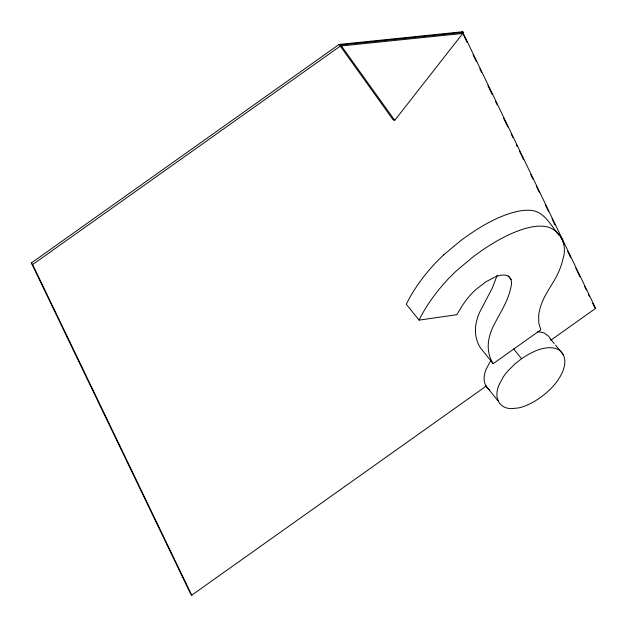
<?xml version="1.0" encoding="UTF-8"?>
<svg xmlns="http://www.w3.org/2000/svg" width="627" height="627" viewBox="0 0 627 627"><rect width="100%" height="100%" fill="white"/><g stroke="black" fill="none" stroke-linecap="round" stroke-linejoin="round"><path stroke-width="0.94" d="M497.187 275.222L492.454 287.746L479.459 312.607A70.78 36.162 -38.9 0 0 476.473 321.682C474.333 330.46 475.384 340.147 480.392 347.789L493.183 363.66L540.795 329.849L538.852 323.218L538.656 315.898A69.385 35.449 -38.9 0 1 540.2 307.881C543.915 294.173 553.907 283.514 559.229 270.535A83.469 42.644 -38.9 0 0 563.007 258.716C568.289 243.19 558.148 225.814 541.007 226.151A55.043 28.121 -38.9 0 0 533.138 226.708L530.309 227.256A78.845 40.285 -38.9 0 0 521.429 229.717C507.125 234.529 493.982 242.202 481.591 250.706A121.387 62.018 -38.9 0 0 472.868 257.015L456.519 270.739A99.325 50.748 -38.9 0 0 442.458 285.348A120.196 61.407 -38.9 0 0 420.168 317.92L419.071 320.115L406.28 304.244L407.378 302.049A120.196 61.407 -38.9 0 1 429.652 269.469A99.325 50.748 -38.9 0 1 443.728 254.868M490.682 360.76L486.05 369.428A39.532 20.197 -38.9 0 0 484.279 376.067C483.519 381.287 485.149 387.188 489.734 390.213M340.79 46.821L393.137 119.851L394.736 120.353L463.635 32.314L462.036 31.812L339.082 44.439L31.35 262.964L190.475 593.597L191.752 595.188L486.293 386.028M443.728 254.868L460.069 241.144A121.387 62.018 -38.9 0 1 468.792 234.835C481.183 226.331 494.335 218.658 508.63 213.846A78.845 40.285 -38.9 0 1 517.51 211.385L520.347 210.837A55.043 28.121 -38.9 0 1 528.216 210.28C543.75 209.606 550.843 225.665 559.276 235.54M521.546 358.707L514.838 364.052L507.886 370.941A36.342 18.567 -38.9 0 0 503.473 376.631L498.841 385.299A39.532 20.197 -38.9 0 0 497.07 391.938C495.981 398.239 499.061 405.442 505.409 407.566A39.862 20.362 -38.9 0 0 511.342 408.639L518.545 407.934A36.28 18.536 -38.9 0 0 524.791 406.077C535.348 401.907 544.777 395.12 552.536 386.875A36.797 18.794 -38.9 0 0 558.187 379.774L560.021 376.851A41.79 21.349 -38.9 0 0 562.262 372.454A39.971 20.425 -38.9 0 0 564.441 365.596C565.828 359.357 563.665 351.7 557.325 349.098A39.399 20.127 -38.9 0 0 551.666 347.766L550.357 347.711A41.899 21.412 -38.9 0 0 546.109 347.954L543.123 348.471A36.962 18.888 -38.9 0 0 535.27 350.995L528.585 354.286L521.546 358.707L513.623 348.886M191.752 595.188L32.628 264.547L340.359 46.03L463.314 33.403L595.65 308.374L550.953 340.116M419.071 320.115L456.848 314.699L461.441 306.971A75.342 38.49 -38.9 0 1 467.985 297.841A38.937 19.892 -38.9 0 1 475.917 289.509L485.815 281.844L495.722 276.656A25.323 12.94 -38.9 0 1 500.659 275.277L501.584 275.135A20.056 10.244 -38.9 0 1 504.947 275.12C510.746 275.559 512.761 281.931 510.942 286.837C508.16 302.065 498.653 314.715 492.25 328.477A70.78 36.162 -38.9 0 0 489.272 337.553C487.124 346.323 488.182 356.018 493.183 363.66M340.359 46.03L339.082 44.439L340.68 44.94L463.635 32.314M537.558 331.84L538.867 331.895A39.399 20.127 -38.9 0 1 544.534 333.235L548.758 336.315L551.031 340.093M463.314 33.403L462.036 31.812L467.123 42.393M561.714 238.566L562.936 240.07M594.796 307.316L595.65 308.374M508.199 275.849L511.248 279.626M550.6 338.995L554.252 343.533M555.475 345.046L563.391 354.866M485.51 385.339L498.3 401.209M31.35 262.964L32.628 264.547M340.68 44.94L394.736 120.353M473.064 54.729L476.457 61.775M479.851 68.829L481.544 72.356M487.908 85.578L492.148 94.387M495.542 101.441L497.242 104.968M503.599 118.182L507.846 126.999M511.24 134.045L512.933 137.572M516.327 144.625L517.173 146.389M519.297 150.793L523.537 159.603M530.748 174.588L532.872 178.993M536.265 186.047L539.228 192.215M545.169 204.551L548.562 211.605M551.956 218.658L554.926 224.827M560.013 235.399L561.714 238.926M562.56 240.69L564.253 244.216M567.647 251.262L570.617 257.431M575.711 268.011L579.951 276.82M584.615 286.515L586.316 290.042M588.432 294.447L589.278 296.21M592.672 303.264L594.372 306.791"/></g></svg>
